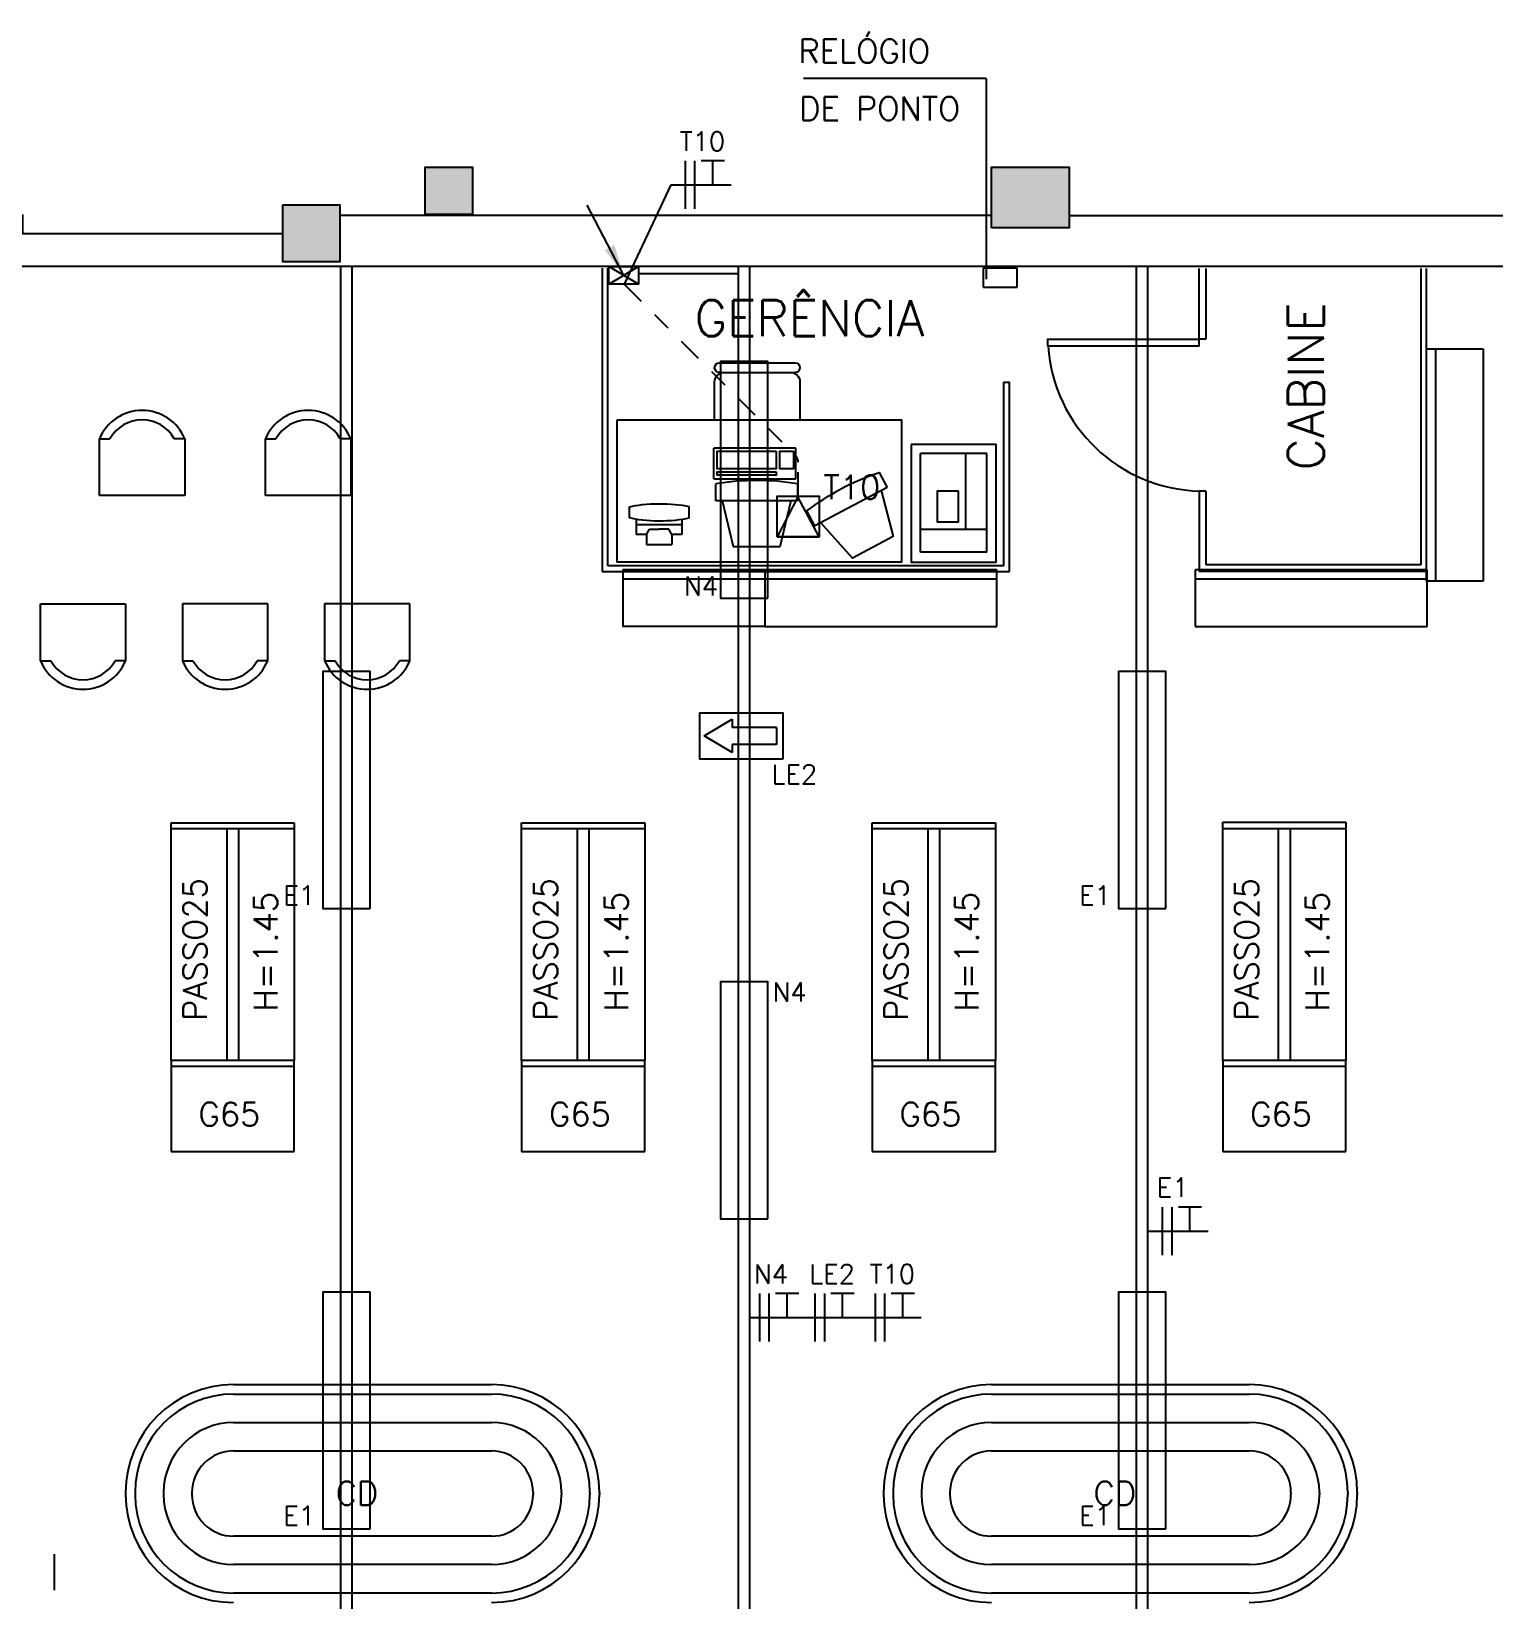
# Model space of a CAD drawing. Header units: metres. Extents: x -367 to 368, y -238 to 226.
# Drawn here: x 206.27 to 213.99, y 215.11 to 223.39 of the extents above; entities that cross this region are included whole.
import ezdxf
from ezdxf.enums import TextEntityAlignment as Align

# ---------------------------------------------------------------- set-up
doc = ezdxf.new("R2010")
doc.units = ezdxf.units.M
for name, pattern in [('CONTINOUS', [0]), ('DASHDOT2', [0.5, 0.25, -0.125, 0, -0.125]), ('LA_BAU_MERC_R01$0$DASHDOT', [1, 0.5, -0.25, 0, -0.25])]:
    doc.linetypes.add(name, pattern=pattern)
for name, color, linetype in [('A-SIMBELET', 10, 'Continuous'), ('ELE-ELÉTRICA', 160, 'Continuous'), ('INCENDIO', 10, 'CONTINOUS'), ('LA_BAU_BASES GERAIS_R00$0$base', 253, 'Continuous'), ('LA_BAU_LUM TÉRREO_R02$0$ARQ-HAC-251', 251, 'Continuous'), ('LA_BAU_LUM TÉRREO_R02$0$ARQ-LUM', 2, 'Continuous'), ('LA_BAU_MERC_R01$0$ARQ-MOB', 8, 'Continuous')]:
    doc.layers.add(name, color=color, linetype=linetype)
doc.styles.add('LA_BAU_BASES GERAIS_R00$0$LA_BAU_MERC_R01$0$R40-125-RS', font='romans.shx', dxfattribs={"height": 0.1248})
doc.styles.add('LA_BAU_BASES GERAIS_R00$0$LA_BAU_MERC_R01$0$R60-125-RS', font='romans.shx', dxfattribs={"height": 0.19})
doc.styles.add('LA_BAU_BASES GERAIS_R00$0$LA_BAU_MERC_R01$0$RS09', font='romans', dxfattribs={"height": 0.09})
doc.styles.add('LA_BAU_BASES GERAIS_R00$0$LA_BAU_MERC_R01$0$RS80', font='ROMANS', dxfattribs={"height": 0.18})
doc.styles.add('LA_BAU_BASES GERAIS_R00$0$R60-125-RS', font='romans.shx', dxfattribs={"height": 0.19})
doc.styles.add('LA_BAU_BASES GERAIS_R00$0$R80-100-RS', font='romans.shx', dxfattribs={"height": 0.203})
doc.styles.get("Standard").update_dxf_attribs({"font": 'romans.shx'})

# ---------------------------------------------------------------- blocks, each defined once
blk = doc.blocks.new('LA_BAU_BASES GERAIS_R00$0$LA_BAU_ALVENARIA TÉRREO_R01')
at = {"layer": 'LA_BAU_BASES GERAIS_R00$0$base', "linetype": 'Continuous'}
h = blk.add_hatch(color=256, dxfattribs=at)
h.dxf.hatch_style = 1
h.paths.add_polyline_path([(208.6, 222.67), (208.35, 222.67), (208.35, 222.42), (208.6, 222.42)])
h = blk.add_hatch(color=256, dxfattribs=at)
h.dxf.hatch_style = 1
h.paths.add_polyline_path([(211.75, 222.67), (211.34, 222.67), (211.34, 222.35), (211.75, 222.35)])
h = blk.add_hatch(color=256, dxfattribs=at)
h.dxf.hatch_style = 1
h.paths.add_polyline_path([(207.9, 222.47), (207.6, 222.47), (207.6, 222.17), (207.9, 222.17)])
for p, q in [((211.34, 222.415), (207.9, 222.415)), ((211.75, 222.415), (214.27, 222.415))]:
    blk.add_line(p, q, dxfattribs=at)
for points in [[(208.35, 222.42), (208.35, 222.67), (208.6, 222.67), (208.6, 222.42)], [(211.34, 222.35), (211.34, 222.67), (211.75, 222.67), (211.75, 222.35)], [(207.6, 222.47), (207.9, 222.47), (207.9, 222.17), (207.6, 222.17)]]:
    blk.add_lwpolyline(points, close=True, dxfattribs=at)
for points in [[(206.225, 222.42), (206.225, 222.32), (207.6, 222.32)], [(220.3, 222.17), (214.745, 222.17), (214.745, 221.93), (214.245, 221.93), (214.245, 222.145), (200.32, 222.145)]]:
    blk.add_lwpolyline(points, dxfattribs=at)
blk = doc.blocks.new('LA_BAU_BASES GERAIS_R00$0$LA_BAU_MERC_R01$0$ECADC')
for p, q in [((0.4, 0), (0.4, -0.2007)), ((0.85, -0.2007), (0.85, 0)), ((0.425, -0.2507), (0.825, -0.2507)), ((0.425, -0.3007), (0.825, -0.3007))]:
    blk.add_line(p, q)
for centre, radius, start, end in [((0.45, -0.2007), 0.05, 180, 270), ((0.8, -0.2007), 0.05, 270, 360), ((0.425, -0.2757), 0.025, 90, 270), ((0.825, -0.2757), 0.025, 270, 90)]:
    blk.add_arc(centre, radius, start, end)
at = {"style": 'LA_BAU_BASES GERAIS_R00$0$LA_BAU_MERC_R01$0$RS09', "flags": 1}
blk.add_attdef('NUMERO', (0, 0), '', height=0.09, dxfattribs=at)
blk = doc.blocks.new('LA_BAU_BASES GERAIS_R00$0$LA_BAU_MERC_R01$0$IMPRESSORA')
for p, q in [((-0.067, -0.0513), (-0.067, 0)), ((-0.067, 0), (0.067, 0)), ((0.067, -0.0513), (0.067, 0)), ((-0.067, -0.0513), (-0.1208, -0.0513)), ((-0.1208, -0.1322), (-0.1208, -0.0513)), ((-0.067, -0.0513), (-0.051, -0.0801)), ((-0.051, -0.0801), (-0.0001, -0.0801)), ((0.0508, -0.0801), (-0.0001, -0.0801)), ((0.0668, -0.0513), (0.0508, -0.0801)), ((0.1206, -0.0513), (0.0668, -0.0513)), ((0.1206, -0.131), (0.1206, -0.0513)), ((0.1206, -0.1026), (-0.1208, -0.1026))]:
    blk.add_line(p, q)
for points in [[(-0.1564, -0.1399), (-0.1564, -0.1977)], [(0.1564, -0.1996), (0.1564, -0.138)]]:
    blk.add_lwpolyline(points)
for start_param, end_param in [(3.875718, 5.602666), (0.680519, 2.407467)]:
    blk.add_ellipse((0.0036, -0.1688), major_axis=(-0.2059, 0), ratio=0.223228, start_param=start_param, end_param=end_param)
blk = doc.blocks.new('LA_BAU_BASES GERAIS_R00$0$LA_BAU_MERC_R01')
at = {"layer": 'LA_BAU_BASES GERAIS_R00$0$base'}
for p, q in [((211.3116, 223.137), (210.3465, 223.137)), ((211.3116, 223.137), (211.3116, 222.079)), ((209.2848, 222.136), (209.2848, 220.5557)), ((209.2848, 222.136), (209.2848, 220.5355)), ((209.3148, 220.5655), (209.3148, 222.136)), ((211.2948, 222.1365), (211.2948, 222.0365)), ((211.4748, 222.1365), (211.2948, 222.1365)), ((211.4748, 222.0365), (211.4748, 222.1365)), ((212.4349, 221.7615), (212.4349, 222.1354)), ((212.4699, 222.1353), (212.4699, 221.7615)), ((213.6049, 222.1351), (213.6049, 220.5705)), ((213.6349, 220.5355), (213.6349, 222.1351)), ((213.6349, 220.6863), (213.6349, 222.1201)), ((211.2948, 222.0365), (211.4748, 222.0365)), ((212.4699, 221.7615), (212.4349, 221.7615)), ((213.6349, 221.7103), (213.9349, 221.7103)), ((213.6349, 220.4853), (213.6349, 221.7103)), ((213.6849, 220.4853), (213.6849, 221.7103)), ((213.9349, 221.7103), (213.9349, 220.4853)), ((211.4049, 220.5655), (211.4048, 221.5356)), ((211.4048, 221.5356), (211.4348, 221.5356)), ((211.4349, 220.5355), (211.4348, 221.5356)), ((206.632, 220.936, 0.69), (206.632, 221.236, 0.69)), ((206.632, 221.236, 0.69), (206.6874, 221.236, 0.69)), ((207.082, 221.236, 0.69), (207.0265, 221.236, 0.69)), ((207.082, 221.236, 0.69), (207.082, 220.936, 0.69)), ((207.508, 220.936, 0.69), (207.508, 221.236, 0.69)), ((207.508, 221.236, 0.69), (207.5634, 221.236, 0.69)), ((207.958, 221.236, 0.69), (207.9025, 221.236, 0.69)), ((207.958, 221.236, 0.69), (207.958, 220.936, 0.69)), ((210.3063, 221.1868), (209.8743, 221.1871)), ((209.8744, 221.0249), (209.8743, 221.1869)), ((210.3063, 221.0248), (210.3063, 221.1868)), ((210.9648, 220.6382), (210.9648, 221.1582)), ((211.3148, 221.1582), (210.9648, 221.1582)), ((211.2044, 220.7582), (211.2044, 221.1582)), ((211.3148, 220.6382), (211.3148, 221.1582)), ((209.8744, 221.0249), (210.3064, 221.0246)), ((209.8843, 220.9083), (209.8844, 220.9983)), ((210.3164, 220.9981), (210.3163, 220.9081)), ((207.082, 220.936, 0.69), (206.632, 220.936, 0.69)), ((207.958, 220.936, 0.69), (207.508, 220.936, 0.69)), ((210.1002, 220.9082), (209.8843, 220.9083)), ((210.3163, 220.9081), (210.1002, 220.9082)), ((212.4699, 220.9604), (212.4349, 220.9604)), ((212.4349, 220.9604), (212.4349, 220.5355)), ((212.4699, 220.9604), (212.4699, 220.5705)), ((211.3148, 220.7582), (210.9648, 220.7582)), ((211.3148, 220.6382), (210.9648, 220.6382)), ((211.4049, 220.5655), (209.3148, 220.5655)), ((213.6049, 220.5705), (212.4699, 220.5705)), ((209.2848, 220.5355), (211.4349, 220.5355)), ((209.3935, 220.5449), (209.3935, 220.2449)), ((210.1435, 220.5449), (209.3935, 220.5449)), ((210.1435, 220.4949), (209.3935, 220.4949)), ((210.1435, 220.5449), (210.1435, 220.2449)), ((210.1435, 220.5449), (210.1435, 220.2449)), ((211.3685, 220.5449), (210.1435, 220.5449)), ((211.3685, 220.4949), (210.1435, 220.4949)), ((211.3685, 220.2449), (211.3685, 220.5449)), ((212.4141, 220.5449), (212.4141, 220.2449)), ((213.6391, 220.5449), (212.4141, 220.5449)), ((213.6391, 220.4949), (212.4141, 220.4949)), ((213.6349, 220.5355), (212.4349, 220.5355)), ((213.9349, 220.4853), (213.6349, 220.4853)), ((213.6391, 220.2449), (213.6391, 220.5449)), ((206.32, 220.0644, 0.69), (206.32, 220.3644, 0.69)), ((206.32, 220.3644, 0.69), (206.77, 220.3644, 0.69)), ((206.77, 220.3644, 0.69), (206.77, 220.0644, 0.69)), ((207.07, 220.3644, 0.69), (207.07, 220.0644, 0.69)), ((207.52, 220.3644, 0.69), (207.07, 220.3644, 0.69)), ((207.52, 220.0644, 0.69), (207.52, 220.3644, 0.69)), ((207.82, 220.3644, 0.69), (207.82, 220.0644, 0.69)), ((208.27, 220.3644, 0.69), (207.82, 220.3644, 0.69)), ((208.27, 220.0644, 0.69), (208.27, 220.3644, 0.69)), ((210.1435, 220.2449), (209.3935, 220.2449)), ((210.1435, 220.2449), (211.3685, 220.2449)), ((212.4141, 220.2449), (213.6391, 220.2449)), ((206.32, 220.0644, 0.69), (206.3754, 220.0644, 0.69)), ((206.77, 220.0644, 0.69), (206.7145, 220.0644, 0.69)), ((207.07, 220.0644, 0.69), (207.1254, 220.0644, 0.69)), ((207.52, 220.0644, 0.69), (207.4645, 220.0644, 0.69)), ((207.82, 220.0644, 0.69), (207.8754, 220.0644, 0.69)), ((208.27, 220.0644, 0.69), (208.2145, 220.0644, 0.69)), ((207.01, 219.18), (207.66, 219.18)), ((207.01, 217.955), (207.01, 219.18)), ((207.305, 217.955), (207.305, 219.18)), ((207.365, 219.18), (207.365, 217.955)), ((207.66, 219.18), (207.66, 217.955)), ((208.86, 219.18), (209.51, 219.18)), ((208.86, 217.955), (208.86, 219.18)), ((209.155, 217.955), (209.155, 219.18)), ((209.215, 219.18), (209.215, 217.955)), ((209.51, 219.18), (209.51, 217.955)), ((210.71, 219.18), (211.36, 219.18)), ((210.71, 217.955), (210.71, 219.18)), ((211.005, 217.955), (211.005, 219.18)), ((211.065, 219.18), (211.065, 217.955)), ((211.36, 219.18), (211.36, 217.955)), ((212.56, 219.18), (213.21, 219.18)), ((212.56, 217.955), (212.56, 219.18)), ((212.855, 217.955), (212.855, 219.18)), ((212.915, 219.18), (212.915, 217.955)), ((213.21, 219.18), (213.21, 217.955)), ((207.66, 217.955), (207.01, 217.955)), ((209.51, 217.955), (208.86, 217.955)), ((211.36, 217.955), (210.71, 217.955)), ((213.21, 217.955), (212.56, 217.955)), ((207.34, 216.245), (208.7, 216.245)), ((207.34, 216.195), (208.7, 216.195)), ((211.34, 216.245), (212.7, 216.245)), ((211.34, 216.195), (212.7, 216.195)), ((207.34, 216.045), (208.7, 216.045)), ((211.34, 216.045), (212.7, 216.045)), ((207.34, 215.895), (208.7, 215.895)), ((211.34, 215.895), (212.7, 215.895)), ((206.77, 215.675), (206.77, 215.665)), ((206.82, 215.675), (206.82, 215.665)), ((206.97, 215.675), (206.97, 215.665)), ((207.12, 215.675), (207.12, 215.665)), ((208.92, 215.675), (208.92, 215.665)), ((209.07, 215.675), (209.07, 215.665)), ((209.22, 215.675), (209.22, 215.665)), ((209.27, 215.675), (209.27, 215.665)), ((210.77, 215.675), (210.77, 215.665)), ((210.82, 215.675), (210.82, 215.665)), ((210.97, 215.675), (210.97, 215.665)), ((211.12, 215.675), (211.12, 215.665)), ((212.92, 215.675), (212.92, 215.665)), ((213.07, 215.675), (213.07, 215.665)), ((213.22, 215.675), (213.22, 215.665)), ((213.27, 215.675), (213.27, 215.665)), ((208.7, 215.445), (207.34, 215.445)), ((212.7, 215.445), (211.34, 215.445)), ((208.7, 215.295), (207.34, 215.295)), ((212.7, 215.295), (211.34, 215.295)), ((208.7, 215.145), (207.34, 215.145)), ((212.7, 215.145), (211.34, 215.145))]:
    blk.add_line(p, q, dxfattribs=at)
at = {"layer": 'LA_BAU_BASES GERAIS_R00$0$base', "linetype": 'Continuous'}
for p, q in [((207.01, 219.21), (207.66, 219.21)), ((207.01, 219.18), (207.01, 219.21)), ((207.66, 219.21), (207.66, 219.18)), ((208.86, 219.21), (209.51, 219.21)), ((208.86, 219.18), (208.86, 219.21)), ((209.51, 219.21), (209.51, 219.18)), ((210.71, 219.21), (211.36, 219.21)), ((210.71, 219.18), (210.71, 219.21)), ((211.36, 219.21), (211.36, 219.18)), ((212.56, 219.2131), (213.21, 219.2131)), ((212.56, 219.1831), (212.56, 219.2131)), ((213.21, 219.2131), (213.21, 219.1831)), ((207.01, 217.955), (207.01, 217.475)), ((207.01, 217.925), (207.66, 217.925)), ((207.66, 217.475), (207.66, 217.955)), ((208.86, 217.955), (208.86, 217.475)), ((208.86, 217.925), (209.51, 217.925)), ((209.51, 217.475), (209.51, 217.955)), ((210.71, 217.955), (210.71, 217.475)), ((210.71, 217.925), (211.36, 217.925)), ((211.36, 217.475), (211.36, 217.955)), ((212.56, 217.955), (212.56, 217.475)), ((212.56, 217.925), (213.21, 217.925)), ((213.21, 217.475), (213.21, 217.955)), ((207.01, 217.475), (207.66, 217.475)), ((208.86, 217.475), (209.51, 217.475)), ((210.71, 217.475), (211.36, 217.475)), ((212.56, 217.475), (213.21, 217.475))]:
    blk.add_line(p, q, dxfattribs=at)
at = {"layer": 'LA_BAU_BASES GERAIS_R00$0$base'}
for points in [[(211.6349, 221.7259), (212.4349, 221.7259), (212.4349, 221.7609), (211.6349, 221.7609)], [(209.3648, 221.3357), (210.8648, 221.3357), (210.8648, 220.5857), (209.3648, 220.5857)], [(210.2025, 221.171), (210.2025, 221.0768), (209.8925, 221.0768), (209.8925, 221.171)], [(210.2943, 221.171), (210.2943, 221.0768), (210.2224, 221.0768), (210.2224, 221.171)], [(210.9148, 221.2057), (210.9148, 220.5857), (211.3648, 220.5857), (211.3648, 221.2057)], [(210.2025, 221.062), (210.2025, 221.0446), (209.8925, 221.0446), (209.8925, 221.062)], [(211.1661, 220.9598), (211.0528, 220.9598), (211.0528, 220.7986), (211.1661, 220.7986)]]:
    blk.add_lwpolyline(points, close=True, dxfattribs=at)
blk.add_lwpolyline([(210.7889, 220.9797), (210.408, 220.776), (210.3655, 220.8553, -0.083333), (210.7464, 221.0591)], format="xyb", close=True, dxfattribs=at)
for points in [[(210.0257, 220.6652), (209.9787, 220.6652), (209.9203, 220.9083)], [(210.2803, 220.9081), (210.2217, 220.6651), (209.9787, 220.6652)], [(210.7571, 220.9627), (210.8202, 220.7209), (210.6059, 220.6063), (210.4397, 220.7929)]]:
    blk.add_lwpolyline(points, dxfattribs=at)
for centre, radius, start, end in [((212.4573, 221.7815), 0.8213, 183.91732, 268.64559), ((206.857, 221.1423, 0.69), 0.2437, 22.61981, 157.38008), ((207.733, 221.1423, 0.69), 0.2437, 22.61981, 157.38008), ((206.857, 221.1423, 0.69), 0.1937, 28.93847, 151.06142), ((207.733, 221.1423, 0.69), 0.1937, 28.93847, 151.06142), ((210.0997, 219.7112), 1.305, 89.97843, 99.49782), ((210.0997, 219.7112), 1.305, 80.44326, 89.97843), ((206.545, 220.1582, 0.69), 0.2437, 202.61981, 337.38008), ((206.545, 220.1582, 0.69), 0.1937, 208.93847, 331.06142), ((207.295, 220.1582, 0.69), 0.2437, 202.61992, 337.38019), ((207.295, 220.1582, 0.69), 0.1937, 208.93858, 331.06153), ((208.045, 220.1582, 0.69), 0.2437, 202.61992, 337.38019), ((208.045, 220.1582, 0.69), 0.1937, 208.93858, 331.06153), ((207.34, 215.675), 0.57, 90, 180), ((207.34, 215.675), 0.52, 90, 180), ((208.7, 215.675), 0.57, 0, 90), ((208.7, 215.675), 0.52, 0, 90), ((211.34, 215.675), 0.57, 90, 180), ((211.34, 215.675), 0.52, 90, 180), ((212.7, 215.675), 0.57, 0, 90), ((212.7, 215.675), 0.52, 0, 90), ((207.34, 215.675), 0.37, 90, 180), ((208.7, 215.675), 0.37, 0, 90), ((211.34, 215.675), 0.37, 90, 180), ((212.7, 215.675), 0.37, 0, 90), ((207.34, 215.675), 0.22, 90, 180), ((208.7, 215.675), 0.22, 0, 90), ((211.34, 215.675), 0.22, 90, 180), ((212.7, 215.675), 0.22, 0, 90), ((207.34, 215.665), 0.57, 180, 270), ((207.34, 215.665), 0.52, 180, 270), ((207.34, 215.665), 0.37, 180, 270), ((207.34, 215.665), 0.22, 180, 270), ((208.7, 215.665), 0.57, 270, 0), ((208.7, 215.665), 0.52, 270, 0), ((208.7, 215.665), 0.37, 270, 0), ((208.7, 215.665), 0.22, 270, 0), ((211.34, 215.665), 0.57, 180, 270), ((211.34, 215.665), 0.52, 180, 270), ((211.34, 215.665), 0.37, 180, 270), ((211.34, 215.665), 0.22, 180, 270), ((212.7, 215.665), 0.57, 270, 0), ((212.7, 215.665), 0.52, 270, 0), ((212.7, 215.665), 0.37, 270, 0), ((212.7, 215.665), 0.22, 270, 0)]:
    blk.add_arc(centre, radius, start, end, dxfattribs=at)
at = {"layer": 'LA_BAU_BASES GERAIS_R00$0$base', "extrusion": (0, 0, -1), "zscale": -1}
for name, p, rotation in [('LA_BAU_BASES GERAIS_R00$0$LA_BAU_MERC_R01$0$ECADC', (-209.4784, 221.3357), 180.0000288238789), ('LA_BAU_BASES GERAIS_R00$0$LA_BAU_MERC_R01$0$IMPRESSORA', (-209.5855, 220.679), 180.0000144119378)]:
    blk.add_blockref(name, p, dxfattribs=dict(at, rotation=rotation))
at = {"layer": 'LA_BAU_BASES GERAIS_R00$0$base', "style": 'LA_BAU_BASES GERAIS_R00$0$LA_BAU_MERC_R01$0$R40-125-RS'}
for s, p in [('RELÓGIO', (210.3208, 223.2197)), ('DE PONTO', (210.3247, 222.9164)), ('G65', (207.1546, 217.6097)), ('G65', (209.0046, 217.6097)), ('G65', (210.8546, 217.6097)), ('G65', (212.7046, 217.6097)), ('CD', (207.8783, 215.6096)), ('CD', (211.8783, 215.6096))]:
    blk.add_text(s, height=0.1248, dxfattribs=at).set_placement(p)
at = {"layer": 'LA_BAU_BASES GERAIS_R00$0$base', "style": 'LA_BAU_BASES GERAIS_R00$0$LA_BAU_MERC_R01$0$R60-125-RS'}
for s, rotation, p in [('GERÊNCIA', 0.01686, (210.3793, 221.8994)), ('CABINE', 90.01686, (212.9985, 221.5123))]:
    blk.add_text(s, height=0.19, rotation=rotation, dxfattribs=at).set_placement(p, align=Align.MIDDLE)
at = {"layer": 'LA_BAU_BASES GERAIS_R00$0$base', "style": 'LA_BAU_BASES GERAIS_R00$0$LA_BAU_MERC_R01$0$R40-125-RS'}
for s, p in [('PASSO25', (207.1984, 218.1637)), ('PASSO25', (209.0484, 218.1637)), ('PASSO25', (210.8984, 218.1637)), ('PASSO25', (212.7484, 218.1637)), ('H=1.45', (207.5712, 218.2138)), ('H=1.45', (209.4212, 218.2138)), ('H=1.45', (211.2712, 218.2138)), ('H=1.45', (213.1212, 218.2138))]:
    blk.add_text(s, height=0.1248, rotation=89.99985, dxfattribs=at).set_placement(p)
at = {"layer": 'LA_BAU_BASES GERAIS_R00$0$base', "text_generation_flag": 4}
for tag, height, rotation, style, p in [('CD H=1.45', 0.12, 180, 'LA_BAU_BASES GERAIS_R00$0$LA_BAU_MERC_R01$0$RS80', (261.7377, 205.5486)), ('CD H=1.45', 0.12, 180, 'LA_BAU_BASES GERAIS_R00$0$LA_BAU_MERC_R01$0$RS80', (262.989, 205.5486)), ('CD H=2.25', 0.1248, 270, 'LA_BAU_BASES GERAIS_R00$0$LA_BAU_MERC_R01$0$R40-125-RS', (266.1703, 203.6629)), ('CD H=1.45', 0.12, 180, 'LA_BAU_BASES GERAIS_R00$0$LA_BAU_MERC_R01$0$RS80', (261.3541, 202.8262)), ('CD H=1.45', 0.12, 180, 'LA_BAU_BASES GERAIS_R00$0$LA_BAU_MERC_R01$0$RS80', (262.6054, 202.8262)), ('CD H=1.45', 0.12, 180, 'LA_BAU_BASES GERAIS_R00$0$LA_BAU_MERC_R01$0$RS80', (263.8567, 202.8262)), ('CD H=1.45', 0.12, 180, 'LA_BAU_BASES GERAIS_R00$0$LA_BAU_MERC_R01$0$RS80', (265.108, 202.8262))]:
    blk.add_attdef(tag, text='', height=height, rotation=rotation, dxfattribs=dict(at, style=style)).set_placement(p, align=Align.MIDDLE)
at = {"layer": 'LA_BAU_BASES GERAIS_R00$0$base', "style": 'LA_BAU_BASES GERAIS_R00$0$LA_BAU_MERC_R01$0$RS80', "text_generation_flag": 4}
for p in [(261.764, 204.8962), (263.0153, 204.8962)]:
    blk.add_attdef('CD H=1.45', text='', height=0.12, dxfattribs=at).set_placement(p, align=Align.MIDDLE)
at = {"layer": 'LA_BAU_BASES GERAIS_R00$0$base', "style": 'LA_BAU_BASES GERAIS_R00$0$LA_BAU_MERC_R01$0$R40-125-RS'}
for p in [(246.2431, 203.0982), (247.3931, 203.0982), (248.5431, 203.0982), (249.6931, 203.0982), (250.8431, 203.0982), (246.2431, 202.3182), (247.3931, 202.3182), (248.5431, 202.3182), (249.6931, 202.3182), (250.8431, 202.3182)]:
    blk.add_attdef('TIPO', text='', height=0.1248, rotation=180, dxfattribs=at).set_placement(p, align=Align.MIDDLE)
blk = doc.blocks.new('LA_BAU_BASES GERAIS_R00')
at = {"layer": 'LA_BAU_BASES GERAIS_R00$0$base'}
for name in ['LA_BAU_BASES GERAIS_R00$0$LA_BAU_MERC_R01', 'LA_BAU_BASES GERAIS_R00$0$LA_BAU_ALVENARIA TÉRREO_R01']:
    blk.add_blockref(name, (0, 0), dxfattribs=at)
at = {"layer": 'LA_BAU_BASES GERAIS_R00$0$base', "style": 'LA_BAU_BASES GERAIS_R00$0$R60-125-RS'}
for p in [(242.7816, 218.9192), (358.6366, 192.9642)]:
    blk.add_attdef('S', text='', height=0.19, rotation=90, dxfattribs=at).set_placement(p, align=Align.MIDDLE_CENTER)
at = {"layer": 'LA_BAU_BASES GERAIS_R00$0$base', "style": 'LA_BAU_BASES GERAIS_R00$0$R80-100-RS'}
blk.add_attdef('ACESSO', text='', height=0.203, dxfattribs=at).set_placement((365.9223, 191.9868), align=Align.TOP_CENTER)
at = {"layer": 'LA_BAU_BASES GERAIS_R00$0$base', "style": 'LA_BAU_BASES GERAIS_R00$0$R60-125-RS'}
blk.add_attdef('S', text='', height=0.19, dxfattribs=at).set_placement((266.1142, 180.9134), align=Align.MIDDLE_CENTER)
blk = doc.blocks.new('A$C716F59AC')
at = {"layer": 'LA_BAU_LUM TÉRREO_R02$0$ARQ-HAC-251', "color": 160}
for p, q in [((-58.845, 22.569), (-58.845, 44.205)), ((-58.785, 22.569), (-58.785, 44.205)), ((-56.745, 22.569), (-56.745, 44.205)), ((-56.685, 22.569), (-56.685, 44.205)), ((-54.645, 22.569), (-54.645, 44.205)), ((-54.585, 22.569), (-54.585, 44.205))]:
    blk.add_line(p, q, dxfattribs=at)
at = {"layer": 'LA_BAU_LUM TÉRREO_R02$0$ARQ-HAC-251'}
for p, q in [((-58.785, 27.6482), (-58.785, 44.205)), ((-54.585, 27.6482), (-54.585, 44.205))]:
    blk.add_line(p, q, dxfattribs=at)
at = {"layer": 'LA_BAU_LUM TÉRREO_R02$0$ARQ-LUM', "color": 7}
for points in [[(-56.59, 42.4547), (-56.59, 43.7047), (-56.84, 43.7047), (-56.84, 42.4547)], [(-56.59, 42.4547), (-56.59, 43.7047), (-56.84, 43.7047), (-56.84, 42.4547)], [(-58.69, 40.8176), (-58.69, 42.0677), (-58.94, 42.0677), (-58.94, 40.8176)], [(-58.69, 40.8176), (-58.69, 42.0677), (-58.94, 42.0677), (-58.94, 40.8176)], [(-54.49, 40.8176), (-54.49, 42.0677), (-54.74, 42.0677), (-54.74, 40.8176)], [(-54.49, 40.8176), (-54.49, 42.0677), (-54.74, 42.0677), (-54.74, 40.8176)], [(-56.59, 39.1806), (-56.59, 40.4306), (-56.84, 40.4306), (-56.84, 39.1806)], [(-56.59, 39.1806), (-56.59, 40.4306), (-56.84, 40.4306), (-56.84, 39.1806)], [(-58.69, 37.5435), (-58.69, 38.7935), (-58.94, 38.7935), (-58.94, 37.5435)], [(-58.69, 37.5435), (-58.69, 38.7935), (-58.94, 38.7935), (-58.94, 37.5435)], [(-54.49, 37.5435), (-54.49, 38.7935), (-54.74, 38.7935), (-54.74, 37.5435)], [(-54.49, 37.5435), (-54.49, 38.7935), (-54.74, 38.7935), (-54.74, 37.5435)]]:
    blk.add_lwpolyline(points, close=True, dxfattribs=at)
for points in [[(-58.69, 41.8176), (-58.69, 42.0677), (-58.94, 42.0677), (-58.69, 41.8176)], [(-54.49, 41.8176), (-54.49, 42.0677), (-54.74, 42.0677), (-54.49, 41.8176)], [(-58.69, 38.5435), (-58.69, 38.7935), (-58.94, 38.7935), (-58.69, 38.5435)], [(-54.49, 38.5435), (-54.49, 38.7935), (-54.74, 38.7935), (-54.49, 38.5435)]]:
    blk.add_solid(points, dxfattribs=at)
blk = doc.blocks.new('SETA')
at = {"layer": 'A-SIMBELET'}
for p, q in [((0.192, 0.638), (0.387, 0.755)), ((0.387, 0.755), (0.387, 0.697)), ((0.699, 0.697), (0.387, 0.697)), ((0.699, 0.697), (0.699, 0.578)), ((0.387, 0.521), (0.192, 0.638)), ((0.387, 0.578), (0.387, 0.521)), ((0.699, 0.578), (0.387, 0.578))]:
    blk.add_line(p, q, dxfattribs=at)
blk.add_lwpolyline([(0.745, 0.474), (0.16, 0.474), (0.16, 0.801), (0.745, 0.801)], close=True, dxfattribs=at)
blk = doc.blocks.new('A$C014F47B6')
at = {"layer": 'INCENDIO', "lineweight": 0, "xscale": 0.7500000000000008, "yscale": 0.75, "zscale": 0.7500000000000008, "rotation": 2.506848401428832e-06}
blk.add_blockref('SETA', (-58.0005, 8.2899), dxfattribs=at)
blk = doc.blocks.new('A$C22FC1C22')
at = {"layer": 'LA_BAU_MERC_R01$0$ARQ-MOB', "linetype": 'LA_BAU_MERC_R01$0$DASHDOT'}
blk.add_line((5.645, 6.865), (5.645, 14.755), dxfattribs=at)

msp = doc.modelspace()

# ---------------------------------------------------------------- hatches: boundary and pattern name
at = {"layer": 'ELE-ELÉTRICA'}
msp.add_hatch(color=4, dxfattribs=at).paths.add_polyline_path([(209.3492, 222.2592), (209.2988, 222.2326), (209.3988, 222.0978)])

# ---------------------------------------------------------------- linework, layer by layer
at = {"color": 2}
msp.add_line((209.6471, 222.5761), (209.4017, 222.0512), dxfattribs=at)
at = {"layer": 'ELE-ELÉTRICA', "color": 20}
for p, q in [((209.7245, 222.4494), (209.7245, 222.7027)), ((209.7745, 222.4494), (209.7745, 222.7027)), ((212.2424, 216.9286, 0), (212.2424, 217.1819, 0)), ((212.2923, 216.9286, 0), (212.2923, 217.1819, 0)), ((210.1169, 216.4726, 0), (210.1169, 216.7259, 0)), ((210.1668, 216.4726, 0), (210.1668, 216.7259, 0)), ((210.4092, 216.4726, 0), (210.4092, 216.7259, 0)), ((210.4591, 216.4726, 0), (210.4591, 216.7259, 0)), ((210.727, 216.4726, 0), (210.727, 216.7259, 0)), ((210.777, 216.4726, 0), (210.777, 216.7259, 0))]:
    msp.add_line(p, q, dxfattribs=at)
at = {"layer": 'ELE-ELÉTRICA', "color": 20, "linetype": 'Continuous'}
for p, q in [((209.9298, 222.7027), (209.8078, 222.7027)), ((209.8688, 222.5761), (209.8688, 222.7027)), ((212.4476, 217.1819, 0), (212.3256, 217.1819, 0)), ((212.3866, 217.0553, 0), (212.3866, 217.1819, 0)), ((210.3221, 216.7259, 0), (210.2001, 216.7259, 0)), ((210.2611, 216.5992, 0), (210.2611, 216.7259, 0)), ((210.6145, 216.7259, 0), (210.4925, 216.7259, 0)), ((210.5535, 216.5992, 0), (210.5535, 216.7259, 0)), ((210.9323, 216.7259, 0), (210.8103, 216.7259, 0)), ((210.8713, 216.5992, 0), (210.8713, 216.7259, 0))]:
    msp.add_line(p, q, dxfattribs=at)
at = {"layer": 'ELE-ELÉTRICA', "color": 2}
for p, q in [((209.6471, 222.5761), (209.965, 222.5761)), ((212.165, 217.0553, 0), (212.4828, 217.0553, 0)), ((210.065, 216.5992, 0), (210.3573, 216.5992, 0)), ((210.3573, 216.5992, 0), (210.6497, 216.5992, 0)), ((210.6497, 216.5992, 0), (210.9675, 216.5992, 0))]:
    msp.add_line(p, q, dxfattribs=at)
at = {"layer": 'ELE-ELÉTRICA', "color": 4}
msp.add_line((209.3985, 222.0981), (209.2051, 222.4689), dxfattribs=at)
at = {"layer": 'ELE-ELÉTRICA', "color": 160}
for p, q in [((209.4767, 222.0512), (209.3204, 222.145)), ((209.3204, 222.0512), (209.4767, 222.145)), ((209.4767, 222.1075), (210.005, 222.1075))]:
    msp.add_line(p, q, dxfattribs=at)
at = {"layer": 'ELE-ELÉTRICA', "color": 210, "linetype": 'DASHDOT2', "ltscale": 0.5}
for p, q in [((209.4017, 222.0512), (210.3048, 221.1481)), ((210.3194, 220.9342), (210.3194, 221.1128))]:
    msp.add_line(p, q, dxfattribs=at)
at = {"layer": 'ELE-ELÉTRICA', "color": 160}
msp.add_lwpolyline([(209.4767, 222.145), (209.4767, 222.0512), (209.3204, 222.0512), (209.3204, 222.145)], close=True, dxfattribs=at)
at = {"layer": 'ELE-ELÉTRICA', "color": 10}
for points in [[(210.2083, 220.7188), (210.2083, 220.9342), (210.4305, 220.9342), (210.4305, 220.7188)], [(210.2083, 220.7188), (210.4305, 220.7188), (210.3174, 220.9302)]]:
    msp.add_lwpolyline(points, close=True, dxfattribs=at)
at = {"layer": 'ELE-ELÉTRICA', "color": 210, "linetype": 'DASHDOT2', "ltscale": 0.5}
msp.add_arc((210.2694, 221.1128), 0.05, 0, 45, dxfattribs=at)

# ---------------------------------------------------------------- block references
at = {"color": 160}
for name, p in [('A$C716F59AC', (266.75, 177.94, 0)), ('A$C22FC1C22', (200.75, 200.595))]:
    msp.add_blockref(name, p, dxfattribs=at)
at = {"layer": 'ELE-ELÉTRICA', "color": 160}
msp.add_blockref('LA_BAU_BASES GERAIS_R00', (0, 0), dxfattribs=at)
at = {"layer": 'INCENDIO', "color": 160}
msp.add_blockref('A$C014F47B6', (267.6805, 210.9), dxfattribs=at)

# ---------------------------------------------------------------- texts
at = {"layer": 'A-SIMBELET'}
for s, p in [('N4', (209.8066, 220.4091, 0)), ('LE2', (210.2993, 219.416, 0)), ('E1', (207.6858, 218.7772, 0)), ('E1', (211.8858, 218.7772, 0)), ('N4', (210.2738, 218.2672, 0)), ('E1', (207.6858, 215.5031, 0)), ('E1', (211.8858, 215.5031, 0))]:
    msp.add_text(s, height=0.1, dxfattribs=at).set_placement(p, align=Align.CENTER)
at = {"layer": 'ELE-ELÉTRICA', "color": 20}
for s, p in [('T10', (209.6937, 222.7561)), ('E1', (212.2116, 217.2353, 0)), ('N4', (210.0861, 216.7792, 0)), ('LE2', (210.3784, 216.7792, 0)), ('T10', (210.6962, 216.7792, 0))]:
    msp.add_text(s, height=0.1, dxfattribs=at).set_placement(p)
at = {"layer": 'ELE-ELÉTRICA', "color": 10}
msp.add_text('T10', height=0.125, dxfattribs=at).set_placement((210.6028, 220.9183), align=Align.CENTER)

doc.saveas('drawing.dxf')
